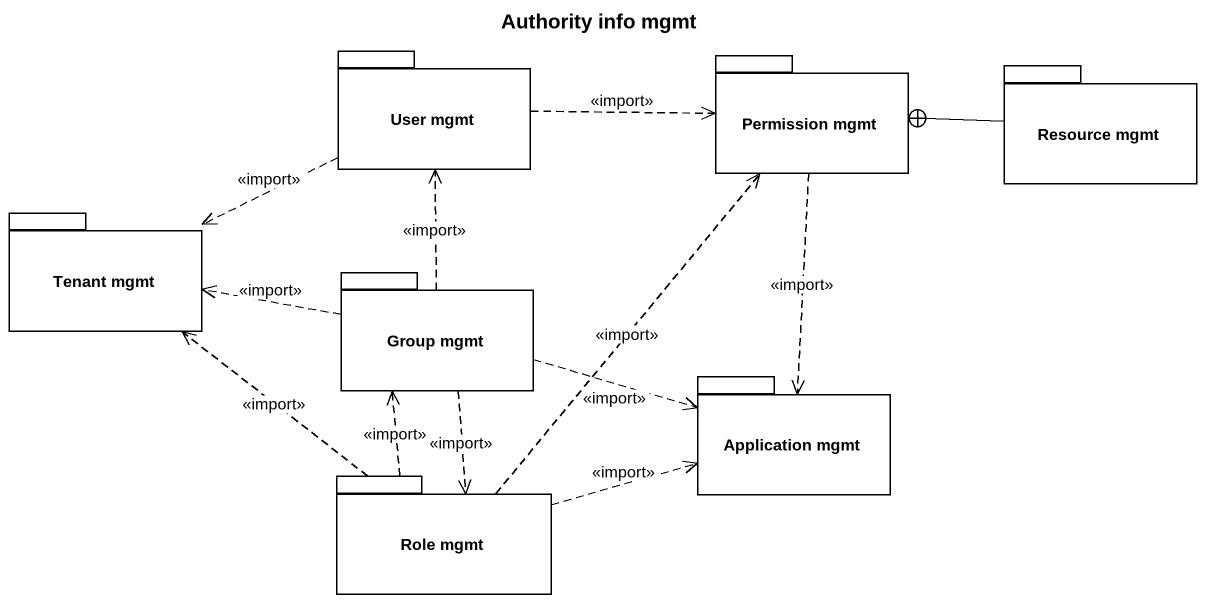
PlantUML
@startuml
title Authority info mgmt
package "User mgmt" as User_mgmt {
}
package "Permission mgmt" as Permission_mgmt {
}
package "Resource mgmt" as Resource_mgmt {
}
package "Tenant mgmt" as Tenant_mgmt {
}
package "Group mgmt" as Group_mgmt {
}
package "Application mgmt" as Application_mgmt {
}
package "Role mgmt" as Role_mgmt {
}
User_mgmt .right.> Permission_mgmt : <<import>>
User_mgmt .left.> Tenant_mgmt : <<import>>
Permission_mgmt ..> Application_mgmt : <<import>>
Resource_mgmt -left-+ Permission_mgmt
Group_mgmt .up.> User_mgmt : <<import>>
Group_mgmt .left.> Tenant_mgmt : <<import>>
Group_mgmt .right.> Application_mgmt : <<import>>
Group_mgmt ..> Role_mgmt : <<import>>
Role_mgmt .up.> Permission_mgmt : <<import>>
Role_mgmt .up.> Tenant_mgmt : <<import>>
Role_mgmt .up.> Group_mgmt : <<import>>
Role_mgmt .right.> Application_mgmt : <<import>>
@enduml
